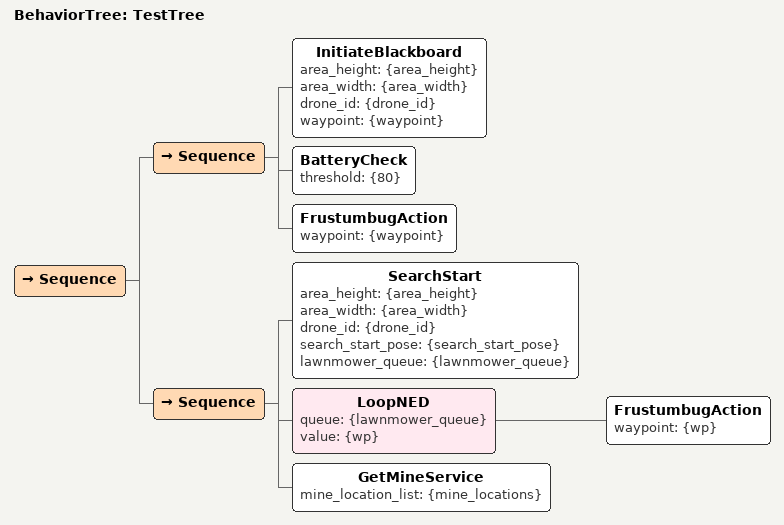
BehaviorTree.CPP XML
<root BTCPP_format="4">
    <BehaviorTree ID="TestTree">
        <Sequence>
            <Sequence>
                <InitiateBlackboard area_height="{area_height}"
                                    area_width="{area_width}"
                                    drone_id="{drone_id}"
                                    waypoint="{waypoint}"/>
                <BatteryCheck threshold="{80}"/>
                <FrustumbugAction waypoint="{waypoint}"/>
            </Sequence>
            <Sequence>
                <SearchStart area_height="{area_height}"
                             area_width="{area_width}"
                             drone_id="{drone_id}"
                             search_start_pose="{search_start_pose}"
                             lawnmower_queue ="{lawnmower_queue}"/>
                <LoopNED queue="{lawnmower_queue}" value="{wp}">
                    <FrustumbugAction waypoint="{wp}"/>
                </LoopNED>
                <GetMineService mine_location_list="{mine_locations}"/>
            </Sequence>
        </Sequence>
    </BehaviorTree>
</root>
